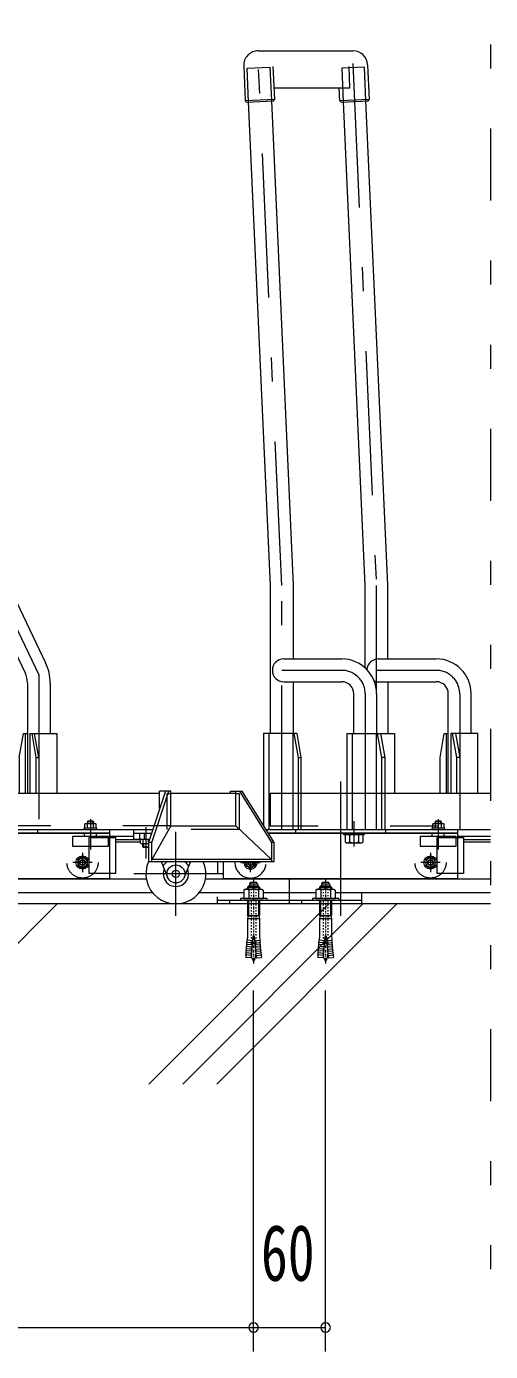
# Model space of a CAD drawing. Units: millimetres, scale not verified. Extents: x -5740 to 5740, y -4020 to 4020.
# Drawn here: x -1810 to -1424, y -2574 to -1470 of the extents above; entities that cross this region are included whole.
import ezdxf
from ezdxf.enums import TextEntityAlignment as Align

# ---------------------------------------------------------------- set-up
doc = ezdxf.new("R2010")
doc.units = ezdxf.units.MM
doc.header["$LTSCALE"] = 10
for name, pattern in [('USER2', [10, 4, -6]), ('USER3', [13, 6, -3, 1, -3]), ('USER4', [24, 12, -5, 2, -5]), ('USER5', [25, 6, -5, 2, -5, 2, -5])]:
    doc.linetypes.add(name, pattern=pattern)
for name, color, linetype, lineweight in [('0-0_0', 7, 'Continuous', 18), ('0-1_0-0SHITUMEI', 4, 'Continuous', 18), ('0-3_2-03BODL', 2, 'Continuous', 18), ('0-4_2-33PHANTOM', 2, 'USER5', 18), ('0-5_2-43THIN', 4, 'Continuous', 18), ('0-9_2-A', 7, 'Continuous', 18), ('0-A_2-B', 7, 'Continuous', 18), ('0-B_2-C', 7, 'Continuous', 18), ('0-E_2-F', 3, 'Continuous', 18)]:
    doc.layers.add(name, color=color, linetype=linetype, lineweight=lineweight)
doc.styles.add('ＭＳ ゴシック', font='')
doc.styles.get('ＭＳ ゴシック').set_extended_font_data('MS Gothic')

# ---------------------------------------------------------------- blocks, each defined once
blk = doc.blocks.new('C-10x60L_3')
at = {"layer": '0-1_0-0SHITUMEI', "linetype": 'USER3'}
blk.add_line((-688, 0), (2120, 0), dxfattribs=at)
at = {"layer": '0-1_0-0SHITUMEI'}
for p, q in [((-608, -88), (-608, 88)), ((-551.1, -130), (-551.1, 130)), ((-551.1, 130), (-488, 130)), ((-480, 152), (-432, 200)), ((-480, -152), (-480, 152)), ((-480, -122), (-480, 122)), ((-464.5, 167.5), (-374.8, 167.5)), ((-432, -200), (-432, 200)), ((-432, 200), (-374.8, 200)), ((-374.8, 268), (-342.8, 323.3)), ((-374.8, -268), (-374.8, 268)), ((-342.8, 323.3), (-54.8, 323.3)), ((-342.8, 161.7), (-54.8, 161.7)), ((-54.8, 440), (-54.8, -440)), ((-54.8, 440), (0, 440)), ((-54.8, -323.3), (-54.8, 323.3)), ((0, -440), (0, 440)), ((0, 200), (507.1, 200)), ((0, 167.5), (507.1, 167.5)), ((507.1, -200), (507.1, 200)), ((520, 177.6), (507.1, 200)), ((507.1, 167.5), (520, 177.6)), ((520, 177.6), (603.6, 200)), ((520, -177.6), (520, 177.6)), ((603.6, -200), (603.6, 200)), ((603.6, 200), (1192.1, 200)), ((1192.1, 200), (1333.7, 212.4)), ((1200, 20), (1917.3, 82.8)), ((1200, -20), (1200, 20)), ((1349.4, 33.1), (1333.7, 212.4)), ((1473.2, 224.6), (1403.5, 218.5)), ((1419.2, 39.2), (1403.5, 218.5)), ((1488.9, 45.3), (1473.2, 224.6)), ((1612.7, 236.8), (1542.9, 230.7)), ((1558.6, 51.4), (1542.9, 230.7)), ((1628.4, 57.5), (1612.7, 236.8)), ((1752.1, 249), (1682.4, 242.9)), ((1698.1, 63.6), (1682.4, 242.9)), ((1767.8, 69.7), (1752.1, 249)), ((1821.9, 255.1), (1901.6, 262.1)), ((1837.6, 75.8), (1821.9, 255.1)), ((1917.3, 82.8), (1901.6, 262.1)), ((-551.1, -130), (-488, -130)), ((-480, -152), (-432, -200)), ((-464.5, -167.5), (-374.8, -167.5)), ((-432, -200), (-374.8, -200)), ((-374.8, -268), (-342.8, -323.3)), ((-342.8, -161.7), (-54.8, -161.7)), ((-342.8, -323.3), (-54.8, -323.3)), ((-54.8, -440), (0, -440)), ((0, -167.5), (507.1, -167.5)), ((0, -200), (507.1, -200)), ((507.1, -167.5), (520, -177.6)), ((520, -177.6), (507.1, -200)), ((520, -177.6), (603.6, -200)), ((603.6, -200), (1192.1, -200)), ((1192.1, -200), (1333.7, -212.4)), ((1200, -20), (1917.3, -82.8)), ((1349.4, -33.1), (1333.7, -212.4)), ((1419.2, -39.2), (1403.5, -218.5)), ((1473.2, -224.6), (1403.5, -218.5)), ((1488.9, -45.3), (1473.2, -224.6)), ((1558.6, -51.4), (1542.9, -230.7)), ((1612.7, -236.8), (1542.9, -230.7)), ((1628.4, -57.5), (1612.7, -236.8)), ((1698.1, -63.6), (1682.4, -242.9)), ((1752.1, -249), (1682.4, -242.9)), ((1767.8, -69.7), (1752.1, -249)), ((1837.6, -75.8), (1821.9, -255.1)), ((1821.9, -255.1), (1901.6, -262.1)), ((1917.3, -82.8), (1901.6, -262.1))]:
    blk.add_line(p, q, dxfattribs=at)
at = {"layer": '0-1_0-0SHITUMEI', "linetype": 'USER2'}
for p, q in [((-472, 80), (1774.7, 80)), ((-472, -80), (1774.7, -80))]:
    blk.add_line(p, q, dxfattribs=at)
at = {"layer": '0-1_0-0SHITUMEI'}
for centre, radius, start, end in [((-499.1, 0), 140, 111.787, 141.055), ((-488, 122), 8, 0, 90), ((-472, 88), 8, 180, 270), ((50.3, 0), 425.1, 157.649, 202.351), ((-256.5, 242.5), 118.2, 180.014, 223.119), ((1360.4, 308.8), 100, 254.513, 295.487), ((1499.9, 321), 100, 254.513, 295.487), ((1639.4, 333.2), 100, 254.513, 295.487), ((1778.8, 345.4), 100, 254.513, 295.487), ((1774.7, -400), 480, 56.443, 82.426), ((-499.1, 0), 140, 218.945, 248.213), ((-488, -122), 8, 270, 0), ((-472, -88), 8, 90, 180), ((-256.5, -242.5), 118.2, 136.881, 179.986), ((1360.4, -308.8), 100, 64.513, 105.487), ((1499.9, -321), 100, 64.513, 105.487), ((1639.4, -333.2), 100, 64.513, 105.487), ((1778.8, -345.4), 100, 64.513, 105.487), ((1774.7, 400), 480, 277.574, 303.557)]:
    blk.add_arc(centre, radius, start, end, dxfattribs=at)
at = {"layer": '0-1_0-0SHITUMEI', "linetype": 'USER2'}
for centre, start, end in [((1774.7, -400), 82.426, 90), ((1774.7, 400), 270, 277.574)]:
    blk.add_arc(centre, 480, start, end, dxfattribs=at)
blk = doc.blocks.new('CCS-FR-RACK-BK-FRT1_10')
at = {"layer": '0-A_2-B'}
for p, q in [((-71.16, 316.75), (-154.98, 316.75)), ((-101.29, 314), (-149.95, 314)), ((-22.5, 314), (-71.16, 314)), ((-83.24, 302.62), (-34.6, 200.78)), ((-4.46, 302.62), (44.19, 200.78)), ((-154.98, 292.25), (-149.95, 292.25)), ((-149.95, 295), (-100.66, 295)), ((-119.31, 295), (-119.31, 142)), ((-51.74, 192.59), (-101.65, 297.07)), ((-100.31, 294.27), (-100.31, 142)), ((-78.29, 292.25), (-71.16, 292.25)), ((-71.16, 295), (-21.87, 295)), ((-40.53, 295), (-40.53, 213.19)), ((27.04, 192.59), (-22.86, 297.07)), ((-21.53, 294.27), (-21.53, 142)), ((-49.79, 183.97), (-49.79, 142)), ((-30.79, 183.97), (-30.79, 142)), ((29, 183.97), (29, 92)), ((48, 183.97), (48, 142)), ((-124.96, 142), (-96.98, 142)), ((-124.96, 142), (-124.96, 92)), ((-120.27, 142), (-120.27, 92)), ((-100.57, 142), (-100.57, 92)), ((-95.97, 122), (-99.45, 142)), ((-96.98, 142), (-93.51, 122)), ((-55.44, 142), (-15.88, 142)), ((-55.44, 142), (-55.44, 92)), ((-50.75, 142), (-50.75, 92)), ((-31.05, 142), (-31.05, 92)), ((-26.45, 122), (-29.92, 142)), ((-27.46, 142), (-23.99, 122)), ((-15.88, 142), (-15.88, 92)), ((22.19, 122), (25.67, 142)), ((25.67, 142), (29, 142)), ((27.23, 142), (27.23, 92)), ((31.05, 142), (31.05, 92)), ((31.05, 142), (53.64, 142)), ((32.61, 142), (36.09, 122)), ((38.55, 122), (35.07, 142)), ((53.64, 142), (53.64, 92)), ((-95.97, 122), (-93.51, 122)), ((-95.97, 122), (-95.97, 92)), ((-93.51, 122), (-93.51, 92)), ((-26.45, 122), (-23.99, 122)), ((-26.45, 122), (-26.45, 94)), ((-23.99, 122), (-23.99, 94)), ((22.19, 122), (22.19, 92)), ((36.09, 122), (36.09, 92)), ((139.25, 92), (-19.86, 92)), ((144.06, 94), (129.9, 51.19)), ((132.72, 51.19), (146.87, 94)), ((148.52, 94), (139.25, 94)), ((139.25, 79.48), (139.25, 94)), ((148.52, 65), (148.52, 94)), ((202.68, 92), (148.52, 92)), ((198.34, 94), (208.07, 94)), ((198.34, 92), (198.34, 94)), ((202.68, 65), (202.68, 94)), ((205.77, 94), (232.37, 51.19)), ((234.67, 51.19), (208.07, 94)), ((-1.21, 62), (133.47, 62)), ((117.78, 54), (117.78, 62)), ((117.78, 59), (132.48, 59)), ((122.6, 54), (122.6, 59)), ((126.67, 54), (126.67, 59)), ((148.52, 65), (132.72, 36.99)), ((148.52, 65), (202.68, 65)), ((202.68, 65), (232.37, 36.99)), ((117.78, 54), (130.83, 54)), ((129.9, 50), (123.96, 50)), ((125.28, 47.5), (125.28, 50)), ((125.28, 47.5), (125.78, 47)), ((125.28, 47.5), (129.9, 47.5)), ((125.48, 50.45), (125.48, 54)), ((129.78, 47), (125.78, 47)), ((129.9, 47.12), (129.78, 47)), ((130.08, 51.74), (130.08, 54)), ((232.37, 36.99), (132.72, 36.99)), ((140.59, 35.35), (145.81, 22.23)), ((164.97, 35.35), (159.75, 22.23))]:
    blk.add_line(p, q, dxfattribs=at)
at = {"layer": '0-A_2-B', "color": 3, "linetype": 'USER4'}
for p, q in [((-100.97, 304.5), (-162.19, 304.5)), ((-109.81, 304.5), (-109.81, 92)), ((-91.95, 298.81), (-40.29, 190.65)), ((-22.19, 304.5), (-83.4, 304.5)), ((-31.03, 304.5), (-31.03, 188.27)), ((-13.17, 298.81), (38.5, 190.65)), ((-40.29, 190.65), (-40.29, 92)), ((38.5, 190.65), (38.5, 62)), ((0, -10), (0, 102)), ((127.78, 64), (127.78, 37.9)), ((152.78, -10), (152.78, 60)), ((187.78, 25), (117.78, 25))]:
    blk.add_line(p, q, dxfattribs=at)
at = {"layer": '0-A_2-B', "color": 3, "linetype": 'USER2'}
for p, q in [((202.68, 92), (205.64, 92)), ((205.64, 92), (205.64, 62)), ((148.52, 65), (-3.08, 65)), ((205.64, 62), (133.47, 62))]:
    blk.add_line(p, q, dxfattribs=at)
at = {"layer": '0-A_2-B', "color": 3}
for p, q in [((125.68, 50), (125.68, 47.1)), ((129.88, 50), (129.88, 47.1))]:
    blk.add_line(p, q, dxfattribs=at)
at = {"layer": '0-A_2-B'}
for points in [[(36.09, 122), (38.55, 122), (38.55, 92)], [(123.96, 50), (123.18, 50.45), (123.18, 54)], [(129.9, 35.35), (234.67, 35.35), (234.67, 51.19), (232.37, 51.19), (232.37, 35.35)], [(132.72, 35.35), (132.72, 51.19), (129.9, 51.19), (129.9, 35.35)]]:
    blk.add_lwpolyline(points, dxfattribs=at)
at = {"layer": '0-A_2-B', "color": 3, "linetype": 'USER2'}
blk.add_lwpolyline([(145.56, 62), (145.56, 92), (148.52, 92)], dxfattribs=at)
at = {"layer": '0-A_2-B'}
for radius in [7.5, 3]:
    blk.add_circle((152.78, 25), radius, dxfattribs=at)
for centre, radius, start, end in [((-154.98, 304.5), 12.25, 90, 270), ((-101.29, 294), 20, 25.53151, 90), ((-22.5, 294), 20, 25.53151, 90), ((-69.79, 183.97), 39, 0, 25.53151), ((9, 183.97), 39, 0, 25.53151), ((-69.79, 183.97), 20, 0, 25.53151), ((9, 183.97), 20, 0, 25.53151), ((124.33, 52.14), 2.04, 244.26988, 304.28792), ((127.78, 57.73), 7.63, 252.4633, 286.11698), ((152.78, 25), 25, 155.5351, 24.4649), ((152.78, 25), 12.5, 124.07841, 148.55406), ((152.78, 25), 12.5, 31.44594, 55.92159), ((152.78, 25), 10.5, 157.26885, 22.73115)]:
    blk.add_arc(centre, radius, start, end, dxfattribs=at)
at = {"layer": '0-A_2-B', "color": 3, "linetype": 'USER4'}
for centre in [(-100.97, 294.5), (-22.19, 294.5)]:
    blk.add_arc(centre, 10, 25.53151, 90, dxfattribs=at)
at = {"layer": '0-A_2-B'}
for centre, major_axis, start_param, end_param in [((-150.12, 304.5), (12.25, 0), 0.8875227, 5.3956627), ((-149.95, 304.5), (11.25, 0), 1.005527, 5.2776581), ((-149.95, 304.5), (9.5, 0), 1.5707963, 4.712389), ((-71.34, 304.5), (12.25, 0), 0.8875227, 3.291583), ((-71.16, 304.5), (11.25, 0), 1.005527, 5.2776581), ((-71.16, 304.5), (9.5, 0), 1.5707963, 4.712389), ((-71.34, 304.5), (12.25, 0), 3.894806, 5.3956627)]:
    blk.add_ellipse(centre, major_axis=major_axis, ratio=0.984808, start_param=start_param, end_param=end_param, dxfattribs=at)
at = {"layer": '0-B_2-C', "color": 3, "linetype": 'USER4'}
for p, q in [((11.29, 47.9), (11.29, 69)), ((81.5, 70.61), (81.5, 45.3)), ((83, 34.5), (67, 34.5)), ((75, 42.5), (75, 26.5))]:
    blk.add_line(p, q, dxfattribs=at)
at = {"layer": '0-B_2-C'}
for p, q in [((79, 68.5), (79, 67)), ((79.2, 63), (79.2, 66.55)), ((83.8, 66.55), (83.8, 63)), ((84, 68.5), (84, 67)), ((97.5, 59), (0.65, 59)), ((0.65, 59), (97.5, 59)), ((3.78, 57.4), (3.78, 53.96)), ((7.53, 57.4), (7.53, 51.6)), ((15.04, 57.4), (15.04, 51.6)), ((37.5, 62), (37.5, 59)), ((97.5, 62), (97.5, 55.23)), ((5.5, 50.9), (17.59, 50.9)), ((97.5, 25.23), (97.5, 21)), ((97.5, 21), (-51.71, 21))]:
    blk.add_line(p, q, dxfattribs=at)
at = {"layer": '0-B_2-C', "color": 4}
for p, q in [((79.4, 67), (79.4, 68.9)), ((83.6, 67), (83.6, 68.9))]:
    blk.add_line(p, q, dxfattribs=at)
at = {"layer": '0-B_2-C', "color": 3, "linetype": 'USER2'}
for p, q in [((76.5, 56), (76.5, 59)), ((86.5, 56), (86.5, 59)), ((97.5, 55.23), (97.5, 25.23))]:
    blk.add_line(p, q, dxfattribs=at)
at = {"layer": '0-B_2-C'}
for points in [[(76.9, 63), (76.9, 66.55), (77.68, 67), (85.32, 67), (86.1, 66.55), (86.1, 63)], [(79.5, 69), (79, 68.5), (84, 68.5), (83.5, 69)], [(102.5, 55.23), (102.5, 25.23), (80.5, 25.23), (80.5, 55.23)], [(75, 29.88), (79, 32.19), (79, 36.81), (75, 39.12), (71, 36.81), (71, 32.19)]]:
    blk.add_lwpolyline(points, close=True, dxfattribs=at)
for points in [[(19.79, 59), (19.79, 57.4), (2.79, 57.4), (2.79, 59)], [(17.59, 50.9), (18.79, 51.6), (18.79, 57.4)], [(87, 62), (87, 63), (76, 63), (76, 62)]]:
    blk.add_lwpolyline(points, dxfattribs=at)
at = {"layer": '0-B_2-C', "color": 3, "linetype": 'USER2'}
blk.add_lwpolyline([(96.5, 56), (66.5, 56), (66.5, 48), (96.5, 48)], close=True, dxfattribs=at)
blk.add_circle((75, 34.5), 13, dxfattribs=at)
at = {"layer": '0-B_2-C'}
for radius in [5.5, 3.82, 2.1]:
    blk.add_circle((75, 34.5), radius, dxfattribs=at)
at = {"layer": '0-B_2-C', "color": 3}
blk.add_circle((75, 34.5), 2.5, dxfattribs=at)
at = {"layer": '0-B_2-C'}
for centre, radius, start, end in [((78.05, 64.86), 2.04, 55.71208, 115.73012), ((81.5, 59.27), 7.63, 72.4633, 107.5367), ((84.95, 64.86), 2.04, 64.26988, 124.28792), ((5.66, 53.78), 2.88, 266.94825, 310.72682), ((11.29, 61.36), 10.46, 248.97459, 291.02541), ((16.92, 53.78), 2.88, 229.27318, 270)]:
    blk.add_arc(centre, radius, start, end, dxfattribs=at)
blk = doc.blocks.new('CCS-RACK-L-FRT11_13')
at = {"layer": '0-0_0'}
for p, q in [((-68.43, 710.5), (10.35, 710.5)), ((-54.89, 669.83), (-56.12, 697.26)), ((-0.58, 668.73), (-1.07, 679.67)), ((-47.33, 204), (1.04, 204)), ((31.46, 204), (79.83, 204)), ((-47.33, 185), (1.04, 185)), ((-39.48, 185), (-39.48, 142)), ((31.46, 185), (79.83, 185)), ((39.31, 185), (39.31, 142)), ((11.04, 142), (11.04, 175)), ((30.04, 175), (30.04, 142)), ((89.83, 92), (89.83, 175)), ((108.83, 142), (108.83, 175)), ((-64.13, 142), (-64.13, 65.35)), ((-59.44, 62), (-59.44, 142)), ((-39.74, 142), (-39.74, 62)), ((10.08, 62), (10.08, 142)), ((29.78, 142), (29.78, 62)), ((88.06, 142), (88.06, 92)), ((-35.14, 122), (-32.68, 122)), ((36.84, 122), (36.84, 62)), ((99.38, 122), (99.38, 92)), ((5.4, 92), (-32.68, 92)), ((125, 92), (36.84, 92)), ((79, 68.5), (79, 67)), ((79.2, 63), (79.2, 66.55)), ((83.8, 66.55), (83.8, 63)), ((84, 68.5), (84, 67)), ((-62.05, 62), (125, 62)), ((-60.18, 59), (97.5, 59)), ((97.5, 59), (-60.18, 59)), ((-37.5, 62), (-37.5, 59)), ((7.53, 57.4), (7.53, 51.6)), ((15.04, 57.4), (15.04, 51.6)), ((37.5, 62), (37.5, 59)), ((97.5, 62), (97.5, 55.23)), ((-102.5, 35.35), (-102.5, 25.23)), ((-97.5, 21), (-97.5, 35.35)), ((-79, 35.35), (-79, 32.19)), ((-71, 32.19), (-71, 35.35)), ((-102.5, 25.23), (-97.5, 25.23))]:
    blk.add_line(p, q, dxfattribs=at)
at = {"layer": '0-0_0', "color": 3, "linetype": 'USER4'}
for p, q in [((1.04, 194.5), (-48.98, 194.5)), ((79.83, 194.5), (29.81, 194.5)), ((20.54, 175), (20.54, 62)), ((99.33, 175), (99.33, 62)), ((0, 102), (0, -10)), ((11.29, 47.9), (11.29, 69)), ((81.5, 70.61), (81.5, 45.3)), ((-83, 34.5), (-67, 34.5)), ((-75, 26.5), (-75, 35.35)), ((83, 34.5), (67, 34.5)), ((75, 42.5), (75, 26.5))]:
    blk.add_line(p, q, dxfattribs=at)
at = {"layer": '0-0_0', "color": 3, "linetype": 'USER2'}
for p, q in [((36.84, 92), (5.4, 92)), ((-58.69, 65), (125, 65)), ((76.5, 56), (76.5, 59)), ((86.5, 56), (86.5, 59)), ((97.5, 55.23), (97.5, 25.23))]:
    blk.add_line(p, q, dxfattribs=at)
at = {"layer": '0-0_0', "color": 4}
for p, q in [((79.4, 67), (79.4, 68.9)), ((83.6, 67), (83.6, 68.9))]:
    blk.add_line(p, q, dxfattribs=at)
at = {"layer": '0-0_0'}
for points in [[(-80.67, 697.7), (-79.37, 668.73), (-78.32, 667.78), (-55.85, 668.79), (-54.89, 669.83), (-79.37, 668.73)], [(-55.33, 679.67), (7.85, 679.67), (7.06, 697.26)], [(22.59, 698.8), (23.89, 669.83), (-0.58, 668.73), (0.46, 667.78), (22.94, 668.79), (23.89, 669.83)], [(-58.48, 142), (-58.48, 265.04), (-76.57, 667.86)], [(-57.59, 668.71), (-39.48, 265.46), (-39.48, 204)], [(2.21, 667.86), (20.31, 265.04), (20.31, 196.68)], [(39.31, 204), (39.31, 265.46), (21.19, 668.71)], [(-32.68, 62), (-32.68, 122), (-36.15, 142), (-64.13, 142)], [(-35.14, 62), (-35.14, 122), (-38.61, 142)], [(5.4, 62), (5.4, 142), (44.95, 142), (44.95, 92)], [(34.38, 62), (34.38, 122), (30.91, 142)], [(33.37, 142), (36.84, 122), (34.38, 122)], [(83.03, 92), (83.03, 122), (86.5, 142), (89.83, 142)], [(114.47, 92), (114.47, 142), (91.88, 142), (91.88, 92)], [(96.92, 92), (96.92, 122), (93.45, 142)], [(95.91, 142), (99.38, 122), (96.92, 122)], [(19.79, 59), (19.79, 57.4), (2.79, 57.4), (2.79, 59)], [(3.78, 57.4), (3.78, 51.6), (4.99, 50.9), (17.59, 50.9), (18.79, 51.6), (18.79, 57.4)], [(87, 62), (87, 63), (76, 63), (76, 62)], [(97.5, 25.23), (97.5, 21), (-97.5, 21)], [(-79, 32.19), (-75, 29.88), (-71, 32.19)]]:
    blk.add_lwpolyline(points, dxfattribs=at)
at = {"layer": '0-0_0', "color": 3, "linetype": 'USER2'}
for points in [[(-76.57, 667.86), (-77.83, 695.87), (-58.85, 696.72), (-57.59, 668.71)], [(21.19, 668.71), (19.93, 696.72), (0.95, 695.87), (2.21, 667.86)], [(-32.68, 92), (-58.69, 92), (-58.69, 65)]]:
    blk.add_lwpolyline(points, dxfattribs=at)
at = {"layer": '0-0_0', "color": 3, "linetype": 'USER4'}
for points in [[(-48.98, 62), (-48.98, 265.25), (-68.51, 699.96)], [(10.28, 699.96), (29.81, 265.25), (29.81, 178.71)]]:
    blk.add_lwpolyline(points, dxfattribs=at)
at = {"layer": '0-0_0'}
for points in [[(76.9, 63), (76.9, 66.55), (77.68, 67), (85.32, 67), (86.1, 66.55), (86.1, 63)], [(79.5, 69), (79, 68.5), (84, 68.5), (83.5, 69)], [(102.5, 55.23), (102.5, 25.23), (80.5, 25.23), (80.5, 55.23)], [(75, 29.88), (79, 32.19), (79, 36.81), (75, 39.12), (71, 36.81), (71, 32.19)]]:
    blk.add_lwpolyline(points, close=True, dxfattribs=at)
at = {"layer": '0-0_0', "color": 3, "linetype": 'USER2'}
blk.add_lwpolyline([(96.5, 56), (66.5, 56), (66.5, 48), (96.5, 48)], close=True, dxfattribs=at)
blk.add_circle((75, 34.5), 13, dxfattribs=at)
at = {"layer": '0-0_0'}
for radius in [5.5, 3.82, 2.1]:
    blk.add_circle((75, 34.5), radius, dxfattribs=at)
at = {"layer": '0-0_0', "color": 3}
blk.add_circle((75, 34.5), 2.5, dxfattribs=at)
at = {"layer": '0-0_0'}
for centre, radius, start, end in [((-68.43, 698.25), 12.25, 90, 182.57212), ((10.35, 698.25), 12.25, 2.57212, 90), ((-47.33, 194.5), 9.5, 90, 270), ((1.04, 175), 29, 0, 90), ((31.46, 194.5), 9.5, 90, 176.53454), ((79.83, 175), 29, 0, 90), ((1.04, 175), 10, 0, 90), ((31.46, 194.5), 9.5, 248.80155, 270), ((79.83, 175), 10, 0, 90), ((78.05, 64.86), 2.04, 55.71208, 115.73012), ((81.5, 59.27), 7.63, 72.4633, 107.5367), ((84.95, 64.86), 2.04, 64.26988, 124.28792), ((5.66, 53.78), 2.88, 270, 310.72682), ((11.29, 61.36), 10.46, 248.97459, 291.02541), ((16.92, 53.78), 2.88, 229.27318, 270), ((-75, 34.5), 5.5, 171.07377, 8.92623), ((-75, 34.5), 3.82, 167.08935, 12.91065), ((-75, 34.5), 2.1, 156.02246, 23.97754)]:
    blk.add_arc(centre, radius, start, end, dxfattribs=at)
at = {"layer": '0-0_0', "color": 3, "linetype": 'USER4'}
for centre in [(1.04, 175), (79.83, 175)]:
    blk.add_arc(centre, 19.5, 0, 90, dxfattribs=at)
at = {"layer": '0-0_0', "color": 3, "linetype": 'USER2'}
blk.add_arc((-75, 34.5), 13, 176.23607, 3.76393, dxfattribs=at)
at = {"layer": '0-0_0', "color": 3}
blk.add_arc((-75, 34.5), 2.5, 160.04038, 19.95962, dxfattribs=at)

msp = doc.modelspace()

# ---------------------------------------------------------------- linework, layer by layer
at = {"layer": '0-3_2-03BODL', "color": 7}
msp.add_line((-1423.7, -2200.95), (-4798.7, -2200.95), dxfattribs=at)
at = {"layer": '0-4_2-33PHANTOM'}
msp.add_line((-1423.7, -555.26), (-1423.7, -2553.71), dxfattribs=at)
at = {"layer": '0-5_2-43THIN'}
for p, q in [((-1934.73, -2350.95), (-1784.73, -2200.95)), ((-1708.45, -2350.95), (-1558.45, -2200.95)), ((-1680.17, -2350.95), (-1530.17, -2200.95)), ((-1651.88, -2350.95), (-1501.88, -2200.95))]:
    msp.add_line(p, q, dxfattribs=at)
at = {"layer": '0-9_2-A'}
for p, q in [((-1741.2, -2144.62), (-1720.91, -2144.62)), ((-1715.51, -2147.62), (-1736.2, -2147.62)), ((-1715.51, -2149.62), (-1736.2, -2149.62)), ((-1451.2, -2144.62), (-1423.7, -2144.62)), ((-1423.7, -2147.62), (-1446.2, -2147.62)), ((-1423.7, -2149.62), (-1446.2, -2149.62)), ((-1890.43, -2180.12), (-1710.56, -2180.12)), ((-1661.26, -2180.12), (-1423.7, -2180.12)), ((-1591.19, -2200.95), (-1591.19, -2180.12)), ((-1705.39, -2191.62), (-1895.6, -2191.62)), ((-1629.28, -2191.62), (-1666.43, -2191.62)), ((-1569.28, -2191.62), (-1613.11, -2191.62)), ((-1423.7, -2191.62), (-1553.11, -2191.62)), ((-1651.19, -2197.95), (-1531.19, -2197.95)), ((-1641.19, -2197.95), (-1641.19, -2200.95)), ((-1581.19, -2197.95), (-1581.19, -2200.95))]:
    msp.add_line(p, q, dxfattribs=at)
msp.add_lwpolyline([(-1531.19, -2191.62), (-1531.19, -2200.95), (-1651.19, -2200.95), (-1651.19, -2195.07)], dxfattribs=at)
at = {"layer": '0-E_2-F'}
for p, q in [((-1621.2, -2573.71), (-1621.2, -2272.95)), ((-1561.2, -2573.71), (-1561.2, -2272.95)), ((-3091.2, -2553.71), (-1621.2, -2553.71)), ((-1621.2, -2553.71), (-1561.2, -2553.71))]:
    msp.add_line(p, q, dxfattribs=at)
for centre, start, end in [((-1621.2, -2553.71), 0, 180), ((-1621.2, -2553.71), 180, 0), ((-1561.2, -2553.71), 0, 180), ((-1561.2, -2553.71), 180, 0)]:
    msp.add_arc(centre, 4, start, end, dxfattribs=at)

# ---------------------------------------------------------------- block references
at = {"layer": '0-9_2-A', "xscale": 0.025, "yscale": 0.025, "rotation": 270}
for p in [(-1621.2, -2197.95), (-1561.2, -2197.95)]:
    msp.add_blockref('C-10x60L_3', p, dxfattribs=at)
at = {"layer": '0-A_2-B'}
msp.add_blockref('CCS-FR-RACK-BK-FRT1_10', (-1838.7, -2200.95), dxfattribs=at)
at = {"layer": '0-B_2-C'}
msp.add_blockref('CCS-RACK-L-FRT11_13', (-1548.7, -2200.95), dxfattribs=at)

# ---------------------------------------------------------------- texts
at = {"layer": '0-E_2-F', "color": 7, "style": 'ＭＳ ゴシック', "width": 0.7}
msp.add_text('60', height=46.89, dxfattribs=at).set_placement((-1615, -2528.91), align=Align.BOTTOM_LEFT)

doc.saveas('drawing.dxf')
